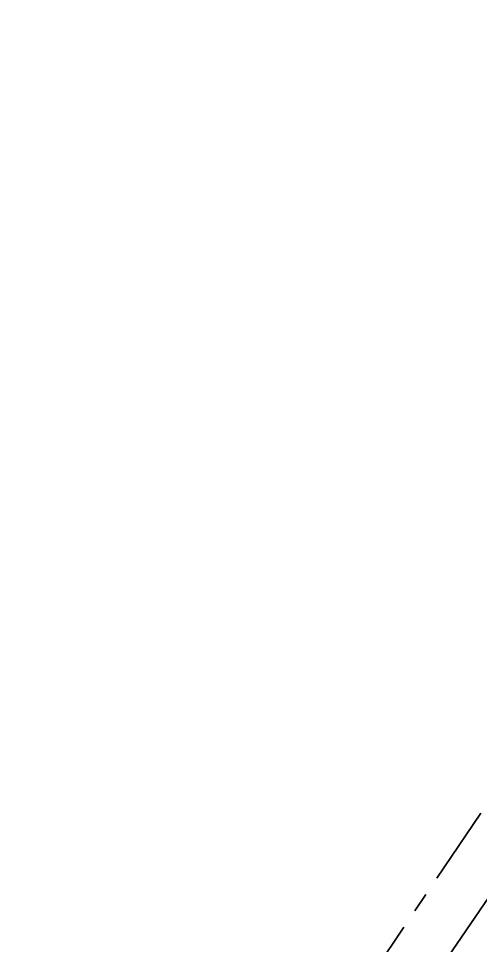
# Model space of a CAD drawing. Header units: millimetres. Extents: x -243740 to 150609, y -473655 to -165121.
# Drawn here: x 51997 to 59462, y -248938 to -233949 of the extents above; entities that cross this region are included whole.
import ezdxf

# ---------------------------------------------------------------- set-up
doc = ezdxf.new("R2010")
doc.units = ezdxf.units.MM
doc.linetypes.add('Линия сетки', pattern=[22.225, 12.7, -3.175, 3.175, -3.175])
doc.layers.add('DALLI', color=6, linetype='TRAY', lineweight=30)
doc.styles.add('ELine', font='txt.shx')
doc.linetypes.add('TRAY', pattern='A,12.119257,["_",ELine,S=4.5,R=90,X=0,Y=-1.555839],0.750382,["_",ELine,S=4.5,R=0,X=0,Y=-0.805849],1.314849,["_",ELine,S=4.5,R=0,X=0,Y=-0.805849],2.250029,["_",ELine,S=4.5,R=90,X=0,Y=-1.555839],13.565483', length=30)

# ---------------------------------------------------------------- blocks, each defined once
blk = doc.blocks.new('A$C0249faeb')
at = {"layer": 'DALLI', "color": 0, "linetype": 'Линия сетки', "lineweight": -3, "ltscale": 100}
blk.add_lwpolyline([(-41895, 22211), (-58492, -2396), (-88015, 17518), (-71418, 42125)], close=True, dxfattribs=at)

msp = doc.modelspace()

# ---------------------------------------------------------------- linework, layer by layer
at = {"layer": 'Defpoints', "color": 3, "ltscale": 100}
msp.add_lwpolyline([(55714, -253842), (72424, -229370), (101618, -249062), (84908, -273533)], close=True, dxfattribs=at)

# ---------------------------------------------------------------- block references
msp.add_blockref('A$C0249faeb', (143045, -270898), dxfattribs=at)

doc.saveas('drawing.dxf')
